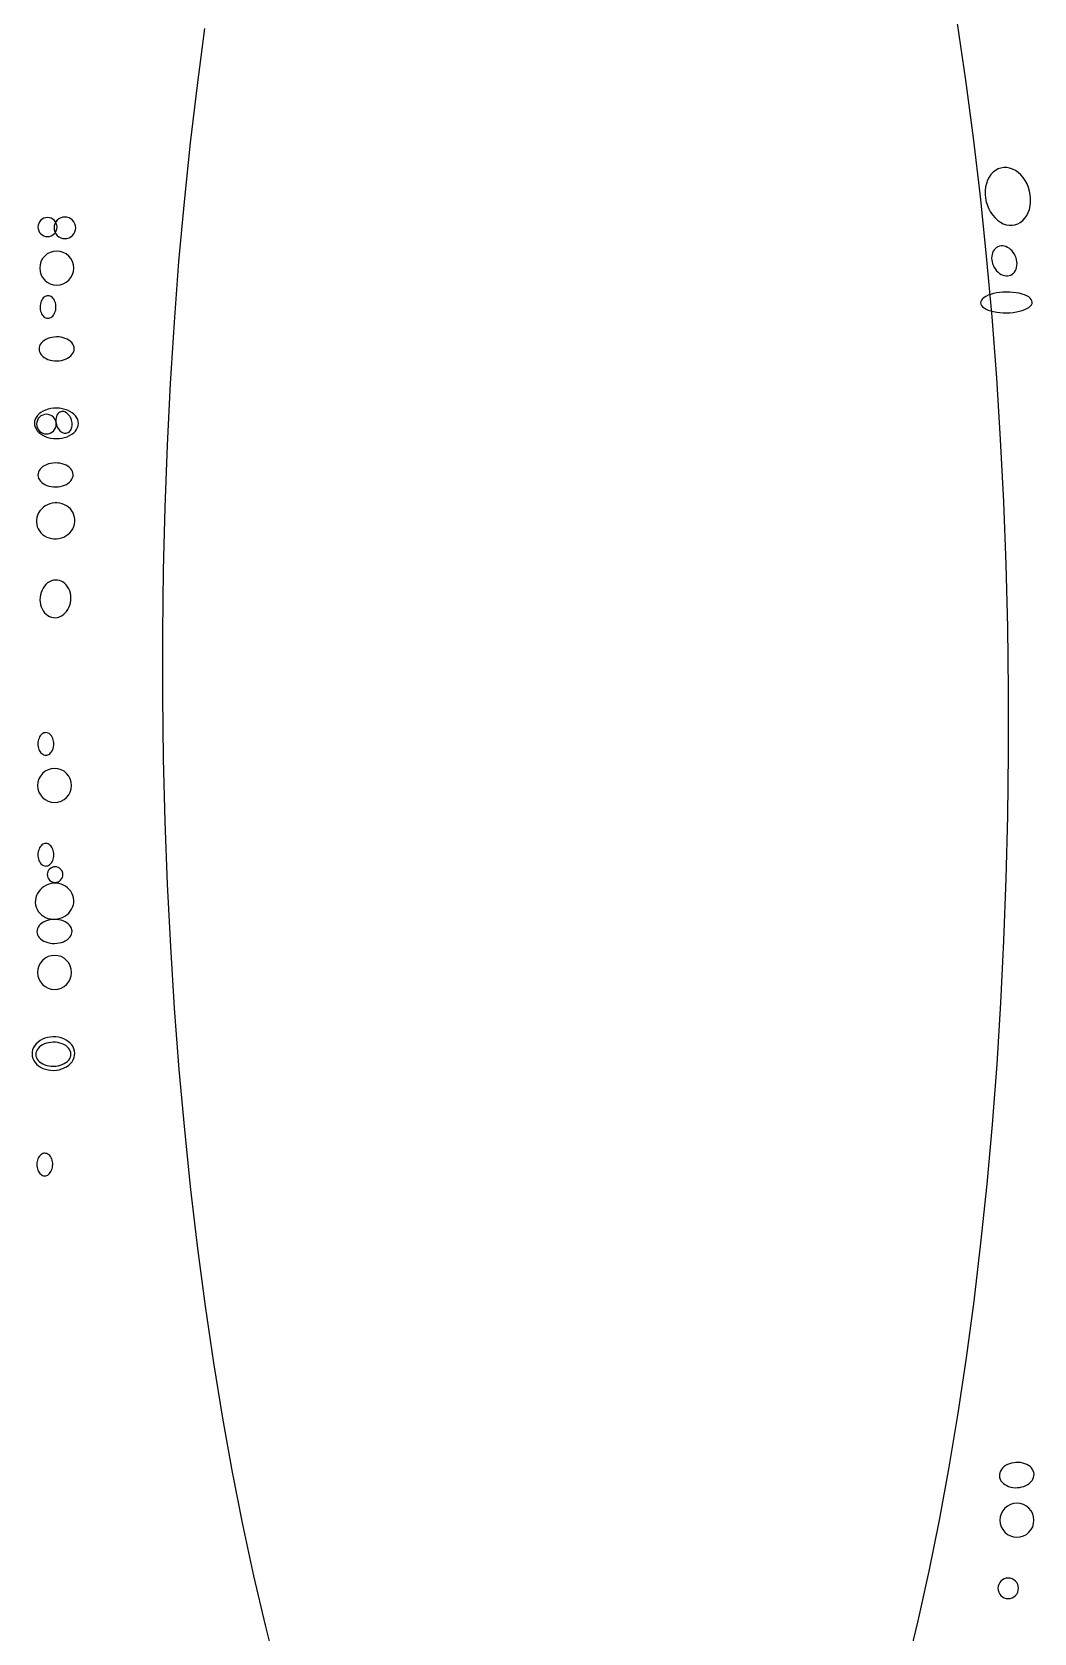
# Model space of a CAD drawing. Extents: x -1 to 217, y -22 to 302.
# Drawn here: x 57.7 to 96.8, y 176.8 to 239.2 of the extents above; entities that cross this region are included whole.
import ezdxf

# ---------------------------------------------------------------- set-up
doc = ezdxf.new("R2010")
doc.units = 0

msp = doc.modelspace()

# ---------------------------------------------------------------- linework, layer by layer
at = {"layer": 'CIRCLES'}
for p, q in [((58.931, 231.979), (58.852, 231.955)), ((59.013, 231.987), (58.931, 231.979)), ((59.095, 231.979), (59.013, 231.987)), ((59.174, 231.955), (59.095, 231.979)), ((57.971, 231.67), (57.964, 231.597)), ((57.964, 231.597), (57.971, 231.525)), ((57.992, 231.739), (57.971, 231.67)), ((57.971, 231.525), (57.992, 231.455)), ((58.027, 231.803), (57.992, 231.739)), ((57.992, 231.455), (58.027, 231.391)), ((58.073, 231.86), (58.027, 231.803)), ((58.027, 231.391), (58.073, 231.335)), ((58.129, 231.906), (58.073, 231.86)), ((58.193, 231.94), (58.129, 231.906)), ((58.263, 231.961), (58.193, 231.94)), ((58.335, 231.968), (58.263, 231.961)), ((58.408, 231.961), (58.335, 231.968)), ((58.477, 231.94), (58.408, 231.961)), ((58.542, 231.906), (58.477, 231.94)), ((58.598, 231.86), (58.542, 231.906)), ((58.6, 231.649), (58.592, 231.567)), ((58.592, 231.567), (58.6, 231.485)), ((58.644, 231.803), (58.598, 231.86)), ((58.598, 231.335), (58.644, 231.391)), ((58.624, 231.728), (58.6, 231.649)), ((58.6, 231.485), (58.624, 231.406)), ((58.663, 231.801), (58.624, 231.728)), ((58.624, 231.406), (58.663, 231.334)), ((58.678, 231.739), (58.644, 231.803)), ((58.644, 231.391), (58.678, 231.455)), ((58.715, 231.864), (58.663, 231.801)), ((58.699, 231.67), (58.678, 231.739)), ((58.678, 231.455), (58.699, 231.525)), ((58.706, 231.597), (58.699, 231.67)), ((58.699, 231.525), (58.706, 231.597)), ((58.779, 231.917), (58.715, 231.864)), ((58.852, 231.955), (58.779, 231.917)), ((59.246, 231.917), (59.174, 231.955)), ((59.31, 231.864), (59.246, 231.917)), ((59.362, 231.801), (59.31, 231.864)), ((59.401, 231.728), (59.362, 231.801)), ((59.362, 231.334), (59.401, 231.406)), ((59.425, 231.649), (59.401, 231.728)), ((59.401, 231.406), (59.425, 231.485)), ((59.433, 231.567), (59.425, 231.649)), ((59.425, 231.485), (59.433, 231.567)), ((58.073, 231.335), (58.129, 231.289)), ((58.129, 231.289), (58.193, 231.254)), ((58.193, 231.254), (58.263, 231.233)), ((58.263, 231.233), (58.335, 231.226)), ((58.335, 231.226), (58.408, 231.233)), ((58.408, 231.233), (58.477, 231.254)), ((58.477, 231.254), (58.542, 231.289)), ((58.542, 231.289), (58.598, 231.335)), ((58.663, 231.334), (58.715, 231.27)), ((58.715, 231.27), (58.779, 231.218)), ((58.779, 231.218), (58.852, 231.179)), ((58.852, 231.179), (58.931, 231.155)), ((58.931, 231.155), (59.013, 231.147)), ((59.013, 231.147), (59.095, 231.155)), ((59.095, 231.155), (59.174, 231.179)), ((59.174, 231.179), (59.246, 231.218)), ((59.246, 231.218), (59.31, 231.27)), ((59.31, 231.27), (59.362, 231.334)), ((58.044, 230.127), (58.031, 229.997)), ((58.081, 230.251), (58.044, 230.127)), ((58.143, 230.366), (58.081, 230.251)), ((58.225, 230.467), (58.143, 230.366)), ((58.326, 230.549), (58.225, 230.467)), ((58.441, 230.611), (58.326, 230.549)), ((58.566, 230.649), (58.441, 230.611)), ((58.695, 230.661), (58.566, 230.649)), ((58.825, 230.649), (58.695, 230.661)), ((58.949, 230.611), (58.825, 230.649)), ((59.064, 230.549), (58.949, 230.611)), ((59.165, 230.467), (59.064, 230.549)), ((59.248, 230.366), (59.165, 230.467)), ((59.309, 230.251), (59.248, 230.366)), ((59.347, 230.127), (59.309, 230.251)), ((59.359, 229.997), (59.347, 230.127)), ((58.031, 229.997), (58.044, 229.867)), ((58.044, 229.867), (58.081, 229.743)), ((58.081, 229.743), (58.143, 229.628)), ((58.143, 229.628), (58.225, 229.527)), ((58.225, 229.527), (58.326, 229.445)), ((59.064, 229.445), (59.165, 229.527)), ((59.165, 229.527), (59.248, 229.628)), ((59.248, 229.628), (59.309, 229.743)), ((59.309, 229.743), (59.347, 229.867)), ((59.347, 229.867), (59.359, 229.997)), ((58.326, 229.445), (58.441, 229.383)), ((58.441, 229.383), (58.566, 229.345)), ((58.566, 229.345), (58.695, 229.333)), ((58.695, 229.333), (58.825, 229.345)), ((58.825, 229.345), (58.949, 229.383)), ((58.949, 229.383), (59.064, 229.445)), ((57.919, 223.997), (57.911, 223.922)), ((57.911, 223.922), (57.919, 223.848)), ((57.94, 224.068), (57.919, 223.997)), ((57.976, 224.134), (57.94, 224.068)), ((58.023, 224.192), (57.976, 224.134)), ((58.081, 224.239), (58.023, 224.192)), ((58.147, 224.275), (58.081, 224.239)), ((58.219, 224.296), (58.147, 224.275)), ((58.293, 224.304), (58.219, 224.296)), ((58.367, 224.296), (58.293, 224.304)), ((58.439, 224.275), (58.367, 224.296)), ((58.505, 224.239), (58.439, 224.275)), ((58.563, 224.192), (58.505, 224.239)), ((58.61, 224.134), (58.563, 224.192)), ((58.646, 224.068), (58.61, 224.134)), ((58.667, 223.997), (58.646, 224.068)), ((58.675, 223.922), (58.667, 223.997)), ((58.667, 223.848), (58.675, 223.922)), ((57.919, 223.848), (57.94, 223.776)), ((57.94, 223.776), (57.976, 223.71)), ((57.976, 223.71), (58.023, 223.652)), ((58.023, 223.652), (58.081, 223.605)), ((58.081, 223.605), (58.147, 223.57)), ((58.147, 223.57), (58.219, 223.548)), ((58.219, 223.548), (58.293, 223.541)), ((58.293, 223.541), (58.367, 223.548)), ((58.367, 223.548), (58.439, 223.57)), ((58.439, 223.57), (58.505, 223.605)), ((58.505, 223.605), (58.563, 223.652)), ((58.563, 223.652), (58.61, 223.71)), ((58.61, 223.71), (58.646, 223.776)), ((58.646, 223.776), (58.667, 223.848)), ((58.058, 210.215), (57.997, 210.101)), ((58.141, 210.316), (58.058, 210.215)), ((58.241, 210.399), (58.141, 210.316)), ((58.356, 210.46), (58.241, 210.399)), ((58.481, 210.498), (58.356, 210.46)), ((58.611, 210.511), (58.481, 210.498)), ((58.74, 210.498), (58.611, 210.511)), ((58.865, 210.46), (58.74, 210.498)), ((58.98, 210.399), (58.865, 210.46)), ((59.08, 210.316), (58.98, 210.399)), ((59.163, 210.215), (59.08, 210.316)), ((59.224, 210.101), (59.163, 210.215)), ((57.959, 209.976), (57.946, 209.846)), ((57.946, 209.846), (57.959, 209.717)), ((57.997, 210.101), (57.959, 209.976)), ((57.959, 209.717), (57.997, 209.592)), ((57.997, 209.592), (58.058, 209.477)), ((59.163, 209.477), (59.224, 209.592)), ((59.262, 209.976), (59.224, 210.101)), ((59.224, 209.592), (59.262, 209.717)), ((59.275, 209.846), (59.262, 209.976)), ((59.262, 209.717), (59.275, 209.846)), ((58.058, 209.477), (58.141, 209.377)), ((58.141, 209.377), (58.241, 209.294)), ((58.241, 209.294), (58.356, 209.233)), ((58.356, 209.233), (58.481, 209.195)), ((58.481, 209.195), (58.611, 209.182)), ((58.611, 209.182), (58.74, 209.195)), ((58.74, 209.195), (58.865, 209.233)), ((58.865, 209.233), (58.98, 209.294)), ((58.98, 209.294), (59.08, 209.377)), ((59.08, 209.377), (59.163, 209.477)), ((58.332, 206.435), (58.326, 206.375)), ((58.35, 206.492), (58.332, 206.435)), ((58.378, 206.545), (58.35, 206.492)), ((58.416, 206.591), (58.378, 206.545)), ((58.462, 206.629), (58.416, 206.591)), ((58.515, 206.657), (58.462, 206.629)), ((58.572, 206.674), (58.515, 206.657)), ((58.632, 206.68), (58.572, 206.674)), ((58.691, 206.674), (58.632, 206.68)), ((58.748, 206.657), (58.691, 206.674)), ((58.801, 206.629), (58.748, 206.657)), ((58.848, 206.591), (58.801, 206.629)), ((58.885, 206.545), (58.848, 206.591)), ((58.914, 206.492), (58.885, 206.545)), ((58.931, 206.435), (58.914, 206.492)), ((58.937, 206.375), (58.931, 206.435)), ((58.326, 206.375), (58.332, 206.315)), ((58.332, 206.315), (58.35, 206.258)), ((58.35, 206.258), (58.378, 206.205)), ((58.378, 206.205), (58.416, 206.159)), ((58.416, 206.159), (58.462, 206.121)), ((58.462, 206.121), (58.515, 206.093)), ((58.515, 206.093), (58.572, 206.076)), ((58.572, 206.076), (58.632, 206.07)), ((58.632, 206.07), (58.691, 206.076)), ((58.691, 206.076), (58.748, 206.093)), ((58.748, 206.093), (58.801, 206.121)), ((58.801, 206.121), (58.848, 206.159)), ((58.848, 206.159), (58.885, 206.205)), ((58.885, 206.205), (58.914, 206.258)), ((58.914, 206.258), (58.931, 206.315)), ((58.931, 206.315), (58.937, 206.375)), ((57.959, 202.695), (57.946, 202.565)), ((57.997, 202.819), (57.959, 202.695)), ((58.058, 202.934), (57.997, 202.819)), ((58.141, 203.035), (58.058, 202.934)), ((58.241, 203.117), (58.141, 203.035)), ((58.356, 203.179), (58.241, 203.117)), ((58.481, 203.217), (58.356, 203.179)), ((58.611, 203.229), (58.481, 203.217)), ((58.74, 203.217), (58.611, 203.229)), ((58.865, 203.179), (58.74, 203.217)), ((58.98, 203.117), (58.865, 203.179)), ((59.08, 203.035), (58.98, 203.117)), ((59.163, 202.934), (59.08, 203.035)), ((59.224, 202.819), (59.163, 202.934)), ((59.262, 202.695), (59.224, 202.819)), ((59.275, 202.565), (59.262, 202.695)), ((57.946, 202.565), (57.959, 202.435)), ((57.959, 202.435), (57.997, 202.311)), ((57.997, 202.311), (58.058, 202.196)), ((58.058, 202.196), (58.141, 202.095)), ((58.141, 202.095), (58.241, 202.013)), ((58.98, 202.013), (59.08, 202.095)), ((59.08, 202.095), (59.163, 202.196)), ((59.163, 202.196), (59.224, 202.311)), ((59.224, 202.311), (59.262, 202.435)), ((59.262, 202.435), (59.275, 202.565)), ((58.241, 202.013), (58.356, 201.951)), ((58.356, 201.951), (58.481, 201.913)), ((58.481, 201.913), (58.611, 201.901)), ((58.611, 201.901), (58.74, 201.913)), ((58.74, 201.913), (58.865, 201.951)), ((58.865, 201.951), (58.98, 202.013)), ((95.504, 181.483), (95.466, 181.359)), ((95.565, 181.598), (95.504, 181.483)), ((95.648, 181.699), (95.565, 181.598)), ((95.749, 181.781), (95.648, 181.699)), ((95.864, 181.843), (95.749, 181.781)), ((95.988, 181.881), (95.864, 181.843)), ((96.118, 181.893), (95.988, 181.881)), ((96.247, 181.881), (96.118, 181.893)), ((96.372, 181.843), (96.247, 181.881)), ((96.487, 181.781), (96.372, 181.843)), ((96.588, 181.699), (96.487, 181.781)), ((96.67, 181.598), (96.588, 181.699)), ((96.732, 181.483), (96.67, 181.598)), ((96.769, 181.359), (96.732, 181.483)), ((95.466, 181.359), (95.454, 181.229)), ((95.454, 181.229), (95.466, 181.099)), ((95.466, 181.099), (95.504, 180.975)), ((95.504, 180.975), (95.565, 180.86)), ((95.565, 180.86), (95.648, 180.759)), ((96.588, 180.759), (96.67, 180.86)), ((96.67, 180.86), (96.732, 180.975)), ((96.732, 180.975), (96.769, 181.099)), ((96.782, 181.229), (96.769, 181.359)), ((96.769, 181.099), (96.782, 181.229)), ((95.648, 180.759), (95.749, 180.677)), ((95.749, 180.677), (95.864, 180.615)), ((95.864, 180.615), (95.988, 180.577)), ((95.988, 180.577), (96.118, 180.565)), ((96.118, 180.565), (96.247, 180.577)), ((96.247, 180.577), (96.372, 180.615)), ((96.372, 180.615), (96.487, 180.677)), ((96.487, 180.677), (96.588, 180.759)), ((95.701, 178.968), (95.626, 178.945)), ((95.779, 178.975), (95.701, 178.968)), ((95.857, 178.968), (95.779, 178.975)), ((95.932, 178.945), (95.857, 178.968)), ((95.387, 178.653), (95.379, 178.575)), ((95.379, 178.575), (95.387, 178.497)), ((95.409, 178.728), (95.387, 178.653)), ((95.387, 178.497), (95.409, 178.422)), ((95.446, 178.798), (95.409, 178.728)), ((95.409, 178.422), (95.446, 178.353)), ((95.496, 178.858), (95.446, 178.798)), ((95.446, 178.353), (95.496, 178.292)), ((95.557, 178.908), (95.496, 178.858)), ((95.626, 178.945), (95.557, 178.908)), ((96.001, 178.908), (95.932, 178.945)), ((96.062, 178.858), (96.001, 178.908)), ((96.112, 178.798), (96.062, 178.858)), ((96.062, 178.292), (96.112, 178.353)), ((96.149, 178.728), (96.112, 178.798)), ((96.112, 178.353), (96.149, 178.422)), ((96.172, 178.653), (96.149, 178.728)), ((96.149, 178.422), (96.172, 178.497)), ((96.179, 178.575), (96.172, 178.653)), ((96.172, 178.497), (96.179, 178.575)), ((95.496, 178.292), (95.557, 178.243)), ((95.557, 178.243), (95.626, 178.206)), ((95.626, 178.206), (95.701, 178.183)), ((95.701, 178.183), (95.779, 178.175)), ((95.779, 178.175), (95.857, 178.183)), ((95.857, 178.183), (95.932, 178.206)), ((95.932, 178.206), (96.001, 178.243)), ((96.001, 178.243), (96.062, 178.292))]:
    msp.add_line(p, q, dxfattribs=at)
at = {"layer": 'ELLIPSES'}
for p, q in [((94.131, 237.324), (93.806, 239.528)), ((64.458, 239.334), (64.162, 237.125)), ((64.162, 237.125), (63.895, 234.873)), ((94.428, 235.075), (94.131, 237.324)), ((63.895, 234.873), (63.657, 232.581)), ((94.697, 232.787), (94.428, 235.075)), ((95.384, 233.859), (95.282, 233.804)), ((95.491, 233.896), (95.384, 233.859)), ((95.604, 233.914), (95.491, 233.896)), ((95.719, 233.913), (95.604, 233.914)), ((95.835, 233.893), (95.719, 233.913)), ((95.95, 233.853), (95.835, 233.893)), ((96.062, 233.796), (95.95, 233.853)), ((94.93, 233.297), (94.898, 233.162)), ((94.975, 233.424), (94.93, 233.297)), ((95.035, 233.54), (94.975, 233.424)), ((95.106, 233.643), (95.035, 233.54)), ((95.189, 233.732), (95.106, 233.643)), ((95.282, 233.804), (95.189, 233.732)), ((96.169, 233.721), (96.062, 233.796)), ((96.269, 233.631), (96.169, 233.721)), ((96.36, 233.526), (96.269, 233.631)), ((96.441, 233.408), (96.36, 233.526)), ((96.511, 233.28), (96.441, 233.408)), ((96.568, 233.144), (96.511, 233.28)), ((94.937, 230.462), (94.697, 232.787)), ((94.882, 233.02), (94.88, 232.874)), ((94.88, 232.874), (94.894, 232.727)), ((94.898, 233.162), (94.882, 233.02)), ((94.894, 232.727), (94.923, 232.581)), ((96.611, 233.001), (96.568, 233.144)), ((96.64, 232.855), (96.611, 233.001)), ((96.653, 232.708), (96.64, 232.855)), ((96.652, 232.562), (96.653, 232.708)), ((63.657, 232.581), (63.447, 230.253)), ((94.923, 232.581), (94.966, 232.438)), ((94.966, 232.438), (95.023, 232.302)), ((95.023, 232.302), (95.093, 232.174)), ((95.093, 232.174), (95.174, 232.056)), ((95.174, 232.056), (95.265, 231.952)), ((96.427, 231.939), (96.499, 232.042)), ((96.499, 232.042), (96.558, 232.158)), ((96.558, 232.158), (96.604, 232.285)), ((96.604, 232.285), (96.635, 232.421)), ((96.635, 232.421), (96.652, 232.562)), ((95.265, 231.952), (95.365, 231.861)), ((95.365, 231.861), (95.472, 231.786)), ((95.472, 231.786), (95.583, 231.729)), ((95.583, 231.729), (95.698, 231.69)), ((95.698, 231.69), (95.814, 231.669)), ((95.814, 231.669), (95.93, 231.668)), ((95.93, 231.668), (96.042, 231.686)), ((96.042, 231.686), (96.15, 231.723)), ((96.15, 231.723), (96.251, 231.778)), ((96.251, 231.778), (96.344, 231.851)), ((96.344, 231.851), (96.427, 231.939)), ((95.277, 230.762), (95.234, 230.715)), ((95.325, 230.801), (95.277, 230.762)), ((95.379, 230.831), (95.325, 230.801)), ((95.437, 230.851), (95.379, 230.831)), ((95.498, 230.862), (95.437, 230.851)), ((95.562, 230.863), (95.498, 230.862)), ((95.627, 230.854), (95.562, 230.863)), ((95.691, 230.835), (95.627, 230.854)), ((95.755, 230.806), (95.691, 230.835)), ((95.816, 230.769), (95.755, 230.806)), ((95.874, 230.723), (95.816, 230.769)), ((63.447, 230.253), (63.267, 227.895)), ((95.149, 228.106), (94.937, 230.462)), ((95.137, 230.462), (95.133, 230.388)), ((95.133, 230.388), (95.137, 230.312)), ((95.149, 230.533), (95.137, 230.462)), ((95.137, 230.312), (95.15, 230.236)), ((95.17, 230.599), (95.149, 230.533)), ((95.15, 230.236), (95.171, 230.16)), ((95.198, 230.66), (95.17, 230.599)), ((95.171, 230.16), (95.2, 230.087)), ((95.234, 230.715), (95.198, 230.66)), ((95.928, 230.669), (95.874, 230.723)), ((95.977, 230.609), (95.928, 230.669)), ((96.02, 230.544), (95.977, 230.609)), ((96.056, 230.473), (96.02, 230.544)), ((96.085, 230.4), (96.056, 230.473)), ((96.106, 230.324), (96.085, 230.4)), ((96.119, 230.248), (96.106, 230.324)), ((96.123, 230.172), (96.119, 230.248)), ((96.119, 230.098), (96.123, 230.172)), ((95.2, 230.087), (95.236, 230.016)), ((95.236, 230.016), (95.278, 229.951)), ((95.278, 229.951), (95.327, 229.891)), ((95.327, 229.891), (95.381, 229.837)), ((95.381, 229.837), (95.439, 229.791)), ((95.439, 229.791), (95.501, 229.754)), ((95.501, 229.754), (95.564, 229.725)), ((95.564, 229.725), (95.629, 229.706)), ((95.629, 229.706), (95.694, 229.697)), ((95.694, 229.697), (95.757, 229.698)), ((95.757, 229.698), (95.818, 229.709)), ((95.818, 229.709), (95.876, 229.729)), ((95.876, 229.729), (95.93, 229.759)), ((95.93, 229.759), (95.979, 229.798)), ((95.979, 229.798), (96.021, 229.845)), ((96.021, 229.845), (96.057, 229.9)), ((96.057, 229.9), (96.086, 229.961)), ((96.086, 229.961), (96.106, 230.027)), ((96.106, 230.027), (96.119, 230.098)), ((58.205, 228.866), (58.171, 228.834)), ((58.242, 228.891), (58.205, 228.866)), ((58.28, 228.909), (58.242, 228.891)), ((58.32, 228.92), (58.28, 228.909)), ((58.361, 228.923), (58.32, 228.92)), ((58.401, 228.919), (58.361, 228.923)), ((58.441, 228.907), (58.401, 228.919)), ((58.479, 228.888), (58.441, 228.907)), ((58.515, 228.862), (58.479, 228.888)), ((58.548, 228.83), (58.515, 228.862)), ((94.91, 228.898), (94.837, 228.853)), ((94.996, 228.938), (94.91, 228.898)), ((95.094, 228.975), (94.996, 228.938)), ((95.203, 229.005), (95.094, 228.975)), ((95.321, 229.03), (95.203, 229.005)), ((95.445, 229.048), (95.321, 229.03)), ((95.574, 229.06), (95.445, 229.048)), ((95.705, 229.065), (95.574, 229.06)), ((95.836, 229.063), (95.705, 229.065)), ((95.965, 229.054), (95.836, 229.063)), ((96.089, 229.039), (95.965, 229.054)), ((96.208, 229.017), (96.089, 229.039)), ((96.317, 228.988), (96.208, 229.017)), ((96.416, 228.955), (96.317, 228.988)), ((96.503, 228.916), (96.416, 228.955)), ((96.577, 228.873), (96.503, 228.916)), ((96.636, 228.826), (96.577, 228.873)), ((58.049, 228.544), (58.045, 228.487)), ((58.045, 228.487), (58.047, 228.429)), ((58.047, 228.429), (58.054, 228.373)), ((58.057, 228.6), (58.049, 228.544)), ((58.054, 228.373), (58.067, 228.318)), ((58.071, 228.655), (58.057, 228.6)), ((58.067, 228.318), (58.084, 228.266)), ((58.089, 228.706), (58.071, 228.655)), ((58.084, 228.266), (58.106, 228.218)), ((58.112, 228.754), (58.089, 228.706)), ((58.14, 228.797), (58.112, 228.754)), ((58.171, 228.834), (58.14, 228.797)), ((58.578, 228.792), (58.548, 228.83)), ((58.605, 228.748), (58.578, 228.792)), ((58.598, 228.212), (58.621, 228.26)), ((58.627, 228.7), (58.605, 228.748)), ((58.621, 228.26), (58.64, 228.311)), ((58.644, 228.648), (58.627, 228.7)), ((58.64, 228.311), (58.654, 228.365)), ((58.656, 228.593), (58.644, 228.648)), ((58.654, 228.365), (58.662, 228.422)), ((58.664, 228.537), (58.656, 228.593)), ((58.662, 228.422), (58.666, 228.479)), ((58.666, 228.479), (58.664, 228.537)), ((94.713, 228.702), (94.705, 228.649)), ((94.705, 228.649), (94.714, 228.596)), ((94.738, 228.754), (94.713, 228.702)), ((94.714, 228.596), (94.74, 228.544)), ((94.78, 228.805), (94.738, 228.754)), ((94.74, 228.544), (94.783, 228.495)), ((94.837, 228.853), (94.78, 228.805)), ((94.783, 228.495), (94.842, 228.448)), ((94.842, 228.448), (94.915, 228.405)), ((94.915, 228.405), (95.002, 228.366)), ((95.002, 228.366), (95.102, 228.332)), ((95.102, 228.332), (95.211, 228.304)), ((95.211, 228.304), (95.329, 228.282)), ((95.329, 228.282), (95.454, 228.266)), ((95.454, 228.266), (95.583, 228.257)), ((95.583, 228.257), (95.714, 228.255)), ((95.714, 228.255), (95.845, 228.26)), ((95.845, 228.26), (95.974, 228.272)), ((95.974, 228.272), (96.098, 228.29)), ((96.098, 228.29), (96.216, 228.315)), ((96.216, 228.315), (96.324, 228.346)), ((96.324, 228.346), (96.423, 228.382)), ((96.423, 228.382), (96.509, 228.423)), ((96.509, 228.423), (96.582, 228.468)), ((96.582, 228.468), (96.639, 228.516)), ((96.678, 228.776), (96.636, 228.826)), ((96.639, 228.516), (96.681, 228.566)), ((96.705, 228.724), (96.678, 228.776)), ((96.681, 228.566), (96.706, 228.619)), ((96.714, 228.672), (96.705, 228.724)), ((96.706, 228.619), (96.714, 228.672)), ((58.106, 228.218), (58.132, 228.174)), ((58.132, 228.174), (58.162, 228.136)), ((58.162, 228.136), (58.196, 228.104)), ((58.196, 228.104), (58.232, 228.078)), ((58.232, 228.078), (58.27, 228.059)), ((58.27, 228.059), (58.31, 228.047)), ((58.31, 228.047), (58.35, 228.043)), ((58.35, 228.043), (58.391, 228.046)), ((58.391, 228.046), (58.431, 228.057)), ((58.431, 228.057), (58.469, 228.075)), ((58.469, 228.075), (58.506, 228.1)), ((58.506, 228.1), (58.54, 228.132)), ((58.54, 228.132), (58.571, 228.169)), ((58.571, 228.169), (58.598, 228.212)), ((63.267, 227.895), (63.116, 225.509)), ((95.331, 225.723), (95.149, 228.106)), ((58.055, 227.022), (58.027, 226.964)), ((58.094, 227.077), (58.055, 227.022)), ((58.143, 227.129), (58.094, 227.077)), ((58.202, 227.176), (58.143, 227.129)), ((58.268, 227.217), (58.202, 227.176)), ((58.343, 227.252), (58.268, 227.217)), ((58.423, 227.28), (58.343, 227.252)), ((58.507, 227.301), (58.423, 227.28)), ((58.595, 227.314), (58.507, 227.301)), ((58.685, 227.319), (58.595, 227.314)), ((58.774, 227.316), (58.685, 227.319)), ((58.862, 227.306), (58.774, 227.316)), ((58.947, 227.287), (58.862, 227.306)), ((59.028, 227.261), (58.947, 227.287)), ((59.103, 227.229), (59.028, 227.261)), ((59.171, 227.189), (59.103, 227.229)), ((59.231, 227.144), (59.171, 227.189)), ((59.282, 227.094), (59.231, 227.144)), ((59.322, 227.04), (59.282, 227.094)), ((59.352, 226.982), (59.322, 227.04)), ((58.01, 226.904), (58.005, 226.842)), ((58.005, 226.842), (58.012, 226.782)), ((58.027, 226.964), (58.01, 226.904)), ((58.012, 226.782), (58.03, 226.722)), ((58.03, 226.722), (58.06, 226.664)), ((58.06, 226.664), (58.1, 226.61)), ((58.1, 226.61), (58.151, 226.56)), ((58.151, 226.56), (58.211, 226.515)), ((58.211, 226.515), (58.279, 226.476)), ((58.279, 226.476), (58.354, 226.443)), ((58.354, 226.443), (58.435, 226.417)), ((58.435, 226.417), (58.52, 226.398)), ((58.52, 226.398), (58.608, 226.388)), ((58.608, 226.388), (58.698, 226.385)), ((58.698, 226.385), (58.787, 226.39)), ((58.787, 226.39), (58.875, 226.403)), ((58.875, 226.403), (58.96, 226.424)), ((58.96, 226.424), (59.04, 226.452)), ((59.04, 226.452), (59.114, 226.487)), ((59.114, 226.487), (59.181, 226.528)), ((59.181, 226.528), (59.239, 226.575)), ((59.239, 226.575), (59.288, 226.627)), ((59.288, 226.627), (59.327, 226.682)), ((59.327, 226.682), (59.355, 226.74)), ((59.37, 226.922), (59.352, 226.982)), ((59.355, 226.74), (59.372, 226.801)), ((59.377, 226.862), (59.37, 226.922)), ((59.372, 226.801), (59.377, 226.862)), ((63.116, 225.509), (62.996, 223.101)), ((95.483, 223.317), (95.331, 225.723)), ((58.36, 224.501), (58.26, 224.468)), ((58.467, 224.525), (58.36, 224.501)), ((58.577, 224.539), (58.467, 224.525)), ((58.689, 224.543), (58.577, 224.539)), ((58.8, 224.537), (58.689, 224.543)), ((58.91, 224.52), (58.8, 224.537)), ((59.016, 224.494), (58.91, 224.52)), ((59.116, 224.459), (59.016, 224.494)), ((57.834, 224.036), (57.826, 223.959)), ((57.826, 223.959), (57.833, 223.882)), ((57.833, 223.882), (57.854, 223.805)), ((57.857, 224.112), (57.834, 224.036)), ((57.894, 224.185), (57.857, 224.112)), ((57.944, 224.254), (57.894, 224.185)), ((58.007, 224.318), (57.944, 224.254)), ((58.081, 224.376), (58.007, 224.318)), ((58.166, 224.426), (58.081, 224.376)), ((58.26, 224.468), (58.166, 224.426)), ((58.66, 224.119), (58.658, 224.065)), ((58.658, 224.065), (58.661, 224.01)), ((58.667, 224.17), (58.66, 224.119)), ((58.661, 224.01), (58.67, 223.954)), ((58.68, 224.219), (58.667, 224.17)), ((58.67, 223.954), (58.684, 223.899)), ((58.698, 224.264), (58.68, 224.219)), ((58.684, 223.899), (58.703, 223.846)), ((58.72, 224.304), (58.698, 224.264)), ((58.747, 224.338), (58.72, 224.304)), ((58.778, 224.367), (58.747, 224.338)), ((58.813, 224.389), (58.778, 224.367)), ((58.85, 224.404), (58.813, 224.389)), ((58.89, 224.413), (58.85, 224.404)), ((58.931, 224.414), (58.89, 224.413)), ((58.972, 224.407), (58.931, 224.414)), ((59.014, 224.394), (58.972, 224.407)), ((59.055, 224.374), (59.014, 224.394)), ((59.095, 224.347), (59.055, 224.374)), ((59.133, 224.314), (59.095, 224.347)), ((59.208, 224.415), (59.116, 224.459)), ((59.168, 224.276), (59.133, 224.314)), ((59.2, 224.232), (59.168, 224.276)), ((59.229, 224.185), (59.2, 224.232)), ((59.292, 224.363), (59.208, 224.415)), ((59.252, 224.134), (59.229, 224.185)), ((59.272, 224.08), (59.252, 224.134)), ((59.286, 224.026), (59.272, 224.08)), ((59.295, 223.97), (59.286, 224.026)), ((59.365, 224.304), (59.292, 224.363)), ((59.298, 223.915), (59.295, 223.97)), ((59.296, 223.861), (59.298, 223.915)), ((59.427, 224.239), (59.365, 224.304)), ((59.476, 224.168), (59.427, 224.239)), ((59.511, 224.095), (59.476, 224.168)), ((59.532, 224.018), (59.511, 224.095)), ((59.53, 223.864), (59.538, 223.941)), ((59.538, 223.941), (59.532, 224.018)), ((57.854, 223.805), (57.889, 223.732)), ((57.889, 223.732), (57.938, 223.662)), ((57.938, 223.662), (57.999, 223.596)), ((57.999, 223.596), (58.072, 223.537)), ((58.072, 223.537), (58.156, 223.485)), ((58.156, 223.485), (58.249, 223.441)), ((58.249, 223.441), (58.349, 223.406)), ((58.349, 223.406), (58.454, 223.38)), ((58.454, 223.38), (58.564, 223.364)), ((58.564, 223.364), (58.676, 223.357)), ((58.676, 223.357), (58.788, 223.361)), ((58.703, 223.846), (58.727, 223.795)), ((58.727, 223.795), (58.755, 223.748)), ((58.755, 223.748), (58.787, 223.704)), ((58.787, 223.704), (58.822, 223.666)), ((58.788, 223.361), (58.898, 223.375)), ((58.822, 223.666), (58.86, 223.633)), ((58.86, 223.633), (58.9, 223.606)), ((58.898, 223.375), (59.004, 223.399)), ((58.9, 223.606), (58.941, 223.586)), ((58.941, 223.586), (58.983, 223.572)), ((58.983, 223.572), (59.025, 223.566)), ((59.004, 223.399), (59.105, 223.432)), ((59.025, 223.566), (59.066, 223.567)), ((59.066, 223.567), (59.105, 223.576)), ((59.105, 223.576), (59.143, 223.591)), ((59.105, 223.432), (59.198, 223.474)), ((59.143, 223.591), (59.177, 223.613)), ((59.177, 223.613), (59.208, 223.642)), ((59.198, 223.474), (59.283, 223.524)), ((59.208, 223.642), (59.235, 223.676)), ((59.235, 223.676), (59.258, 223.716)), ((59.258, 223.716), (59.276, 223.761)), ((59.276, 223.761), (59.289, 223.809)), ((59.283, 223.524), (59.358, 223.582)), ((59.289, 223.809), (59.296, 223.861)), ((59.358, 223.582), (59.42, 223.646)), ((59.42, 223.646), (59.471, 223.715)), ((59.471, 223.715), (59.508, 223.788)), ((59.508, 223.788), (59.53, 223.864)), ((95.606, 220.893), (95.483, 223.317)), ((62.996, 223.101), (62.905, 220.676)), ((57.985, 222.053), (57.968, 221.993)), ((58.013, 222.111), (57.985, 222.053)), ((58.052, 222.167), (58.013, 222.111)), ((58.101, 222.218), (58.052, 222.167)), ((58.159, 222.265), (58.101, 222.218)), ((58.226, 222.306), (58.159, 222.265)), ((58.3, 222.341), (58.226, 222.306)), ((58.38, 222.369), (58.3, 222.341)), ((58.465, 222.39), (58.38, 222.369)), ((58.553, 222.403), (58.465, 222.39)), ((58.642, 222.409), (58.553, 222.403)), ((58.732, 222.406), (58.642, 222.409)), ((58.82, 222.395), (58.732, 222.406)), ((58.905, 222.377), (58.82, 222.395)), ((58.986, 222.351), (58.905, 222.377)), ((59.061, 222.318), (58.986, 222.351)), ((59.129, 222.278), (59.061, 222.318)), ((59.189, 222.233), (59.129, 222.278)), ((59.239, 222.183), (59.189, 222.233)), ((59.28, 222.129), (59.239, 222.183)), ((59.309, 222.072), (59.28, 222.129)), ((59.328, 222.012), (59.309, 222.072)), ((59.334, 221.951), (59.328, 222.012)), ((57.968, 221.993), (57.963, 221.932)), ((57.963, 221.932), (57.97, 221.871)), ((57.97, 221.871), (57.988, 221.811)), ((57.988, 221.811), (58.018, 221.754)), ((58.018, 221.754), (58.058, 221.699)), ((58.058, 221.699), (58.109, 221.649)), ((58.109, 221.649), (58.168, 221.604)), ((58.168, 221.604), (58.236, 221.565)), ((58.236, 221.565), (58.312, 221.532)), ((58.312, 221.532), (58.392, 221.506)), ((58.392, 221.506), (58.478, 221.488)), ((58.478, 221.488), (58.566, 221.477)), ((58.566, 221.477), (58.655, 221.474)), ((58.655, 221.474), (58.745, 221.479)), ((58.745, 221.479), (58.833, 221.493)), ((58.833, 221.493), (58.917, 221.513)), ((58.917, 221.513), (58.997, 221.542)), ((58.997, 221.542), (59.071, 221.576)), ((59.071, 221.576), (59.138, 221.618)), ((59.138, 221.618), (59.197, 221.665)), ((59.197, 221.665), (59.246, 221.716)), ((59.246, 221.716), (59.285, 221.771)), ((59.285, 221.771), (59.313, 221.83)), ((59.313, 221.83), (59.329, 221.89)), ((59.329, 221.89), (59.334, 221.951)), ((58.335, 220.78), (58.249, 220.734)), ((58.427, 220.815), (58.335, 220.78)), ((58.522, 220.84), (58.427, 220.815)), ((58.62, 220.852), (58.522, 220.84)), ((58.718, 220.852), (58.62, 220.852)), ((58.815, 220.841), (58.718, 220.852)), ((58.909, 220.817), (58.815, 220.841)), ((58.999, 220.782), (58.909, 220.817)), ((59.082, 220.737), (58.999, 220.782)), ((95.698, 218.455), (95.606, 220.893)), ((57.905, 220.195), (57.903, 220.103)), ((57.92, 220.286), (57.905, 220.195)), ((57.947, 220.375), (57.92, 220.286)), ((57.987, 220.46), (57.947, 220.375)), ((58.038, 220.54), (57.987, 220.46)), ((58.099, 220.613), (58.038, 220.54)), ((58.17, 220.678), (58.099, 220.613)), ((58.249, 220.734), (58.17, 220.678)), ((59.159, 220.681), (59.082, 220.737)), ((59.227, 220.617), (59.159, 220.681)), ((59.285, 220.544), (59.227, 220.617)), ((59.332, 220.465), (59.285, 220.544)), ((59.367, 220.38), (59.332, 220.465)), ((59.391, 220.291), (59.367, 220.38)), ((59.401, 220.2), (59.391, 220.291)), ((59.399, 220.109), (59.401, 220.2)), ((62.905, 220.676), (62.845, 218.237)), ((57.903, 220.103), (57.913, 220.012)), ((57.913, 220.012), (57.937, 219.924)), ((57.937, 219.924), (57.972, 219.839)), ((57.972, 219.839), (58.019, 219.76)), ((58.019, 219.76), (58.077, 219.687)), ((58.077, 219.687), (58.145, 219.623)), ((58.145, 219.623), (58.222, 219.567)), ((58.222, 219.567), (58.305, 219.521)), ((58.305, 219.521), (58.395, 219.487)), ((58.877, 219.488), (58.969, 219.524)), ((58.969, 219.524), (59.055, 219.57)), ((59.055, 219.57), (59.134, 219.626)), ((59.134, 219.626), (59.205, 219.691)), ((59.205, 219.691), (59.266, 219.764)), ((59.266, 219.764), (59.317, 219.844)), ((59.317, 219.844), (59.356, 219.929)), ((59.356, 219.929), (59.384, 220.018)), ((59.384, 220.018), (59.399, 220.109)), ((58.395, 219.487), (58.489, 219.463)), ((58.489, 219.463), (58.586, 219.452)), ((58.586, 219.452), (58.684, 219.452)), ((58.684, 219.452), (58.782, 219.464)), ((58.782, 219.464), (58.877, 219.488)), ((95.76, 216.007), (95.698, 218.455)), ((58.276, 217.677), (58.217, 217.611)), ((58.341, 217.734), (58.276, 217.677)), ((58.412, 217.78), (58.341, 217.734)), ((58.487, 217.815), (58.412, 217.78)), ((58.564, 217.838), (58.487, 217.815)), ((58.643, 217.848), (58.564, 217.838)), ((58.721, 217.846), (58.643, 217.848)), ((58.799, 217.832), (58.721, 217.846)), ((58.874, 217.805), (58.799, 217.832)), ((58.944, 217.766), (58.874, 217.805)), ((59.01, 217.717), (58.944, 217.766)), ((59.069, 217.657), (59.01, 217.717)), ((59.121, 217.587), (59.069, 217.657)), ((62.845, 218.237), (62.816, 215.789)), ((58.046, 217.179), (58.041, 217.083)), ((58.041, 217.083), (58.046, 216.988)), ((58.061, 217.274), (58.046, 217.179)), ((58.086, 217.366), (58.061, 217.274)), ((58.121, 217.454), (58.086, 217.366)), ((58.165, 217.536), (58.121, 217.454)), ((58.217, 217.611), (58.165, 217.536)), ((59.165, 217.51), (59.121, 217.587)), ((59.2, 217.426), (59.165, 217.51)), ((59.226, 217.336), (59.2, 217.426)), ((59.241, 217.243), (59.226, 217.336)), ((59.226, 216.957), (59.242, 217.052)), ((59.247, 217.148), (59.241, 217.243)), ((59.242, 217.052), (59.247, 217.148)), ((58.046, 216.988), (58.062, 216.894)), ((58.062, 216.894), (58.087, 216.805)), ((58.087, 216.805), (58.122, 216.721)), ((58.122, 216.721), (58.166, 216.644)), ((58.166, 216.644), (58.218, 216.574)), ((58.218, 216.574), (58.278, 216.514)), ((58.278, 216.514), (58.343, 216.464)), ((58.343, 216.464), (58.414, 216.426)), ((58.414, 216.426), (58.489, 216.399)), ((58.489, 216.399), (58.566, 216.384)), ((58.566, 216.384), (58.645, 216.382)), ((58.645, 216.382), (58.723, 216.393)), ((58.723, 216.393), (58.801, 216.416)), ((58.801, 216.416), (58.875, 216.451)), ((58.875, 216.451), (58.946, 216.497)), ((58.946, 216.497), (59.011, 216.554)), ((59.011, 216.554), (59.071, 216.62)), ((59.071, 216.62), (59.123, 216.695)), ((59.123, 216.695), (59.166, 216.777)), ((59.166, 216.777), (59.201, 216.865)), ((59.201, 216.865), (59.226, 216.957)), ((62.816, 215.789), (62.817, 213.337)), ((95.792, 213.555), (95.76, 216.007)), ((62.817, 213.337), (62.848, 210.885)), ((95.793, 211.103), (95.792, 213.555)), ((57.964, 211.526), (57.96, 211.469)), ((57.96, 211.469), (57.962, 211.411)), ((57.962, 211.411), (57.97, 211.355)), ((57.972, 211.582), (57.964, 211.526)), ((57.986, 211.637), (57.972, 211.582)), ((58.005, 211.688), (57.986, 211.637)), ((58.028, 211.736), (58.005, 211.688)), ((58.055, 211.779), (58.028, 211.736)), ((58.086, 211.816), (58.055, 211.779)), ((58.12, 211.848), (58.086, 211.816)), ((58.157, 211.873), (58.12, 211.848)), ((58.196, 211.891), (58.157, 211.873)), ((58.235, 211.902), (58.196, 211.891)), ((58.276, 211.905), (58.235, 211.902)), ((58.316, 211.901), (58.276, 211.905)), ((58.356, 211.889), (58.316, 211.901)), ((58.394, 211.87), (58.356, 211.889)), ((58.43, 211.844), (58.394, 211.87)), ((58.464, 211.812), (58.43, 211.844)), ((58.494, 211.774), (58.464, 211.812)), ((58.52, 211.73), (58.494, 211.774)), ((58.542, 211.682), (58.52, 211.73)), ((58.559, 211.63), (58.542, 211.682)), ((58.572, 211.575), (58.559, 211.63)), ((58.569, 211.347), (58.578, 211.404)), ((58.579, 211.519), (58.572, 211.575)), ((58.578, 211.404), (58.581, 211.461)), ((58.581, 211.461), (58.579, 211.519)), ((57.97, 211.355), (57.982, 211.3)), ((57.982, 211.3), (57.999, 211.248)), ((57.999, 211.248), (58.021, 211.2)), ((58.021, 211.2), (58.048, 211.156)), ((58.048, 211.156), (58.078, 211.118)), ((58.078, 211.118), (58.111, 211.086)), ((58.111, 211.086), (58.147, 211.06)), ((58.147, 211.06), (58.185, 211.041)), ((58.185, 211.041), (58.225, 211.029)), ((58.225, 211.029), (58.265, 211.025)), ((58.265, 211.025), (58.306, 211.028)), ((58.306, 211.028), (58.346, 211.039)), ((58.346, 211.039), (58.385, 211.057)), ((58.385, 211.057), (58.421, 211.082)), ((58.421, 211.082), (58.455, 211.114)), ((58.455, 211.114), (58.486, 211.151)), ((58.486, 211.151), (58.514, 211.194)), ((58.514, 211.194), (58.537, 211.242)), ((58.537, 211.242), (58.555, 211.293)), ((58.555, 211.293), (58.569, 211.347)), ((62.848, 210.885), (62.91, 208.437)), ((95.763, 208.655), (95.793, 211.103)), ((62.91, 208.437), (63.002, 205.999)), ((95.703, 206.216), (95.763, 208.655)), ((57.964, 207.208), (57.96, 207.151)), ((57.96, 207.151), (57.962, 207.093)), ((57.962, 207.093), (57.97, 207.037)), ((57.972, 207.264), (57.964, 207.208)), ((57.97, 207.037), (57.982, 206.982)), ((57.986, 207.319), (57.972, 207.264)), ((58.005, 207.37), (57.986, 207.319)), ((58.028, 207.418), (58.005, 207.37)), ((58.055, 207.461), (58.028, 207.418)), ((58.086, 207.498), (58.055, 207.461)), ((58.12, 207.53), (58.086, 207.498)), ((58.157, 207.555), (58.12, 207.53)), ((58.196, 207.573), (58.157, 207.555)), ((58.235, 207.584), (58.196, 207.573)), ((58.276, 207.587), (58.235, 207.584)), ((58.316, 207.583), (58.276, 207.587)), ((58.356, 207.571), (58.316, 207.583)), ((58.394, 207.552), (58.356, 207.571)), ((58.43, 207.526), (58.394, 207.552)), ((58.464, 207.494), (58.43, 207.526)), ((58.494, 207.456), (58.464, 207.494)), ((58.52, 207.412), (58.494, 207.456)), ((58.542, 207.364), (58.52, 207.412)), ((58.559, 207.312), (58.542, 207.364)), ((58.555, 206.975), (58.569, 207.029)), ((58.572, 207.257), (58.559, 207.312)), ((58.569, 207.029), (58.578, 207.086)), ((58.579, 207.201), (58.572, 207.257)), ((58.578, 207.086), (58.581, 207.143)), ((58.581, 207.143), (58.579, 207.201)), ((57.982, 206.982), (57.999, 206.93)), ((57.999, 206.93), (58.021, 206.882)), ((58.021, 206.882), (58.048, 206.838)), ((58.048, 206.838), (58.078, 206.8)), ((58.078, 206.8), (58.111, 206.768)), ((58.111, 206.768), (58.147, 206.742)), ((58.147, 206.742), (58.185, 206.723)), ((58.185, 206.723), (58.225, 206.711)), ((58.225, 206.711), (58.265, 206.707)), ((58.265, 206.707), (58.306, 206.71)), ((58.306, 206.71), (58.346, 206.721)), ((58.346, 206.721), (58.385, 206.739)), ((58.385, 206.739), (58.421, 206.764)), ((58.421, 206.764), (58.455, 206.796)), ((58.455, 206.796), (58.486, 206.833)), ((58.486, 206.833), (58.514, 206.876)), ((58.514, 206.876), (58.537, 206.924)), ((58.537, 206.924), (58.555, 206.975)), ((58.057, 205.796), (57.996, 205.723)), ((58.128, 205.861), (58.057, 205.796)), ((58.207, 205.917), (58.128, 205.861)), ((58.293, 205.963), (58.207, 205.917)), ((58.384, 205.999), (58.293, 205.963)), ((58.48, 206.023), (58.384, 205.999)), ((58.577, 206.035), (58.48, 206.023)), ((58.675, 206.036), (58.577, 206.035)), ((58.772, 206.024), (58.675, 206.036)), ((58.866, 206), (58.772, 206.024)), ((58.956, 205.966), (58.866, 206)), ((59.04, 205.92), (58.956, 205.966)), ((59.116, 205.864), (59.04, 205.92)), ((59.184, 205.8), (59.116, 205.864)), ((59.242, 205.727), (59.184, 205.8)), ((63.002, 205.999), (63.125, 203.575)), ((95.613, 203.79), (95.703, 206.216)), ((57.863, 205.378), (57.86, 205.287)), ((57.86, 205.287), (57.871, 205.196)), ((57.878, 205.47), (57.863, 205.378)), ((57.871, 205.196), (57.894, 205.107)), ((57.905, 205.558), (57.878, 205.47)), ((57.945, 205.643), (57.905, 205.558)), ((57.996, 205.723), (57.945, 205.643)), ((59.289, 205.648), (59.242, 205.727)), ((59.325, 205.563), (59.289, 205.648)), ((59.314, 205.112), (59.342, 205.201)), ((59.348, 205.475), (59.325, 205.563)), ((59.342, 205.201), (59.357, 205.292)), ((59.359, 205.384), (59.348, 205.475)), ((59.357, 205.292), (59.359, 205.384)), ((57.894, 205.107), (57.93, 205.023)), ((57.93, 205.023), (57.977, 204.943)), ((57.977, 204.943), (58.035, 204.871)), ((58.035, 204.871), (58.103, 204.806)), ((58.103, 204.806), (58.179, 204.75)), ((58.179, 204.75), (58.263, 204.705)), ((58.258, 204.561), (58.184, 204.526)), ((58.338, 204.589), (58.258, 204.561)), ((58.263, 204.705), (58.353, 204.67)), ((58.423, 204.61), (58.338, 204.589)), ((58.353, 204.67), (58.447, 204.647)), ((58.51, 204.623), (58.423, 204.61)), ((58.447, 204.647), (58.544, 204.635)), ((58.6, 204.629), (58.51, 204.623)), ((58.544, 204.635), (58.642, 204.635)), ((58.689, 204.626), (58.6, 204.629)), ((58.642, 204.635), (58.739, 204.648)), ((58.778, 204.615), (58.689, 204.626)), ((58.739, 204.648), (58.835, 204.672)), ((58.863, 204.597), (58.778, 204.615)), ((58.835, 204.672), (58.926, 204.707)), ((58.944, 204.571), (58.863, 204.597)), ((58.926, 204.707), (59.012, 204.753)), ((59.019, 204.538), (58.944, 204.571)), ((59.012, 204.753), (59.091, 204.809)), ((59.087, 204.498), (59.019, 204.538)), ((59.091, 204.809), (59.162, 204.875)), ((59.162, 204.875), (59.224, 204.948)), ((59.224, 204.948), (59.275, 205.027)), ((59.275, 205.027), (59.314, 205.112)), ((57.926, 204.213), (57.921, 204.152)), ((57.921, 204.152), (57.927, 204.091)), ((57.942, 204.273), (57.926, 204.213)), ((57.927, 204.091), (57.946, 204.031)), ((57.97, 204.331), (57.942, 204.273)), ((57.946, 204.031), (57.975, 203.974)), ((58.009, 204.387), (57.97, 204.331)), ((57.975, 203.974), (58.016, 203.919)), ((58.058, 204.438), (58.009, 204.387)), ((58.016, 203.919), (58.066, 203.869)), ((58.117, 204.485), (58.058, 204.438)), ((58.184, 204.526), (58.117, 204.485)), ((59.146, 204.453), (59.087, 204.498)), ((59.197, 204.403), (59.146, 204.453)), ((59.154, 203.885), (59.204, 203.936)), ((59.237, 204.349), (59.197, 204.403)), ((59.204, 203.936), (59.242, 203.991)), ((59.267, 204.292), (59.237, 204.349)), ((59.242, 203.991), (59.27, 204.05)), ((59.285, 204.232), (59.267, 204.292)), ((59.27, 204.05), (59.287, 204.11)), ((59.292, 204.171), (59.285, 204.232)), ((59.287, 204.11), (59.292, 204.171)), ((58.066, 203.869), (58.126, 203.824)), ((58.126, 203.824), (58.194, 203.785)), ((58.194, 203.785), (58.269, 203.752)), ((58.269, 203.752), (58.35, 203.726)), ((58.35, 203.726), (58.435, 203.708)), ((58.435, 203.708), (58.523, 203.697)), ((58.523, 203.697), (58.613, 203.694)), ((58.613, 203.694), (58.702, 203.699)), ((58.702, 203.699), (58.79, 203.713)), ((58.79, 203.713), (58.875, 203.733)), ((58.875, 203.733), (58.955, 203.762)), ((58.955, 203.762), (59.029, 203.796)), ((59.029, 203.796), (59.096, 203.838)), ((59.096, 203.838), (59.154, 203.885)), ((63.125, 203.575), (63.278, 201.169)), ((95.492, 201.383), (95.613, 203.79)), ((63.278, 201.169), (63.46, 198.786)), ((95.342, 198.997), (95.492, 201.383)), ((57.756, 199.556), (57.737, 199.472)), ((57.79, 199.638), (57.756, 199.556)), ((57.837, 199.716), (57.79, 199.638)), ((57.896, 199.788), (57.837, 199.716)), ((57.966, 199.853), (57.896, 199.788)), ((57.928, 199.548), (57.9, 199.489)), ((57.967, 199.603), (57.928, 199.548)), ((58.047, 199.911), (57.966, 199.853)), ((58.016, 199.655), (57.967, 199.603)), ((58.075, 199.701), (58.016, 199.655)), ((58.137, 199.961), (58.047, 199.911)), ((58.141, 199.743), (58.075, 199.701)), ((58.234, 200), (58.137, 199.961)), ((58.216, 199.778), (58.141, 199.743)), ((58.296, 199.806), (58.216, 199.778)), ((58.337, 200.03), (58.234, 200)), ((58.38, 199.827), (58.296, 199.806)), ((58.443, 200.048), (58.337, 200.03)), ((58.468, 199.84), (58.38, 199.827)), ((58.552, 200.056), (58.443, 200.048)), ((58.558, 199.845), (58.468, 199.84)), ((58.661, 200.052), (58.552, 200.056)), ((58.647, 199.842), (58.558, 199.845)), ((58.735, 199.831), (58.647, 199.842)), ((58.768, 200.037), (58.661, 200.052)), ((58.82, 199.813), (58.735, 199.831)), ((58.872, 200.012), (58.768, 200.037)), ((58.901, 199.787), (58.82, 199.813)), ((58.97, 199.976), (58.872, 200.012)), ((58.976, 199.754), (58.901, 199.787)), ((59.062, 199.93), (58.97, 199.976)), ((59.044, 199.715), (58.976, 199.754)), ((59.104, 199.67), (59.044, 199.715)), ((59.145, 199.875), (59.062, 199.93)), ((59.155, 199.62), (59.104, 199.67)), ((59.218, 199.812), (59.145, 199.875)), ((59.195, 199.565), (59.155, 199.62)), ((59.225, 199.508), (59.195, 199.565)), ((59.28, 199.742), (59.218, 199.812)), ((59.329, 199.666), (59.28, 199.742)), ((59.366, 199.586), (59.329, 199.666)), ((59.388, 199.503), (59.366, 199.586)), ((57.737, 199.472), (57.731, 199.387)), ((57.731, 199.387), (57.74, 199.302)), ((57.74, 199.302), (57.762, 199.218)), ((57.762, 199.218), (57.799, 199.138)), ((57.799, 199.138), (57.849, 199.062)), ((57.849, 199.062), (57.91, 198.992)), ((57.883, 199.429), (57.878, 199.368)), ((57.878, 199.368), (57.885, 199.307)), ((57.9, 199.489), (57.883, 199.429)), ((57.885, 199.307), (57.903, 199.248)), ((57.903, 199.248), (57.933, 199.19)), ((57.91, 198.992), (57.983, 198.929)), ((57.933, 199.19), (57.973, 199.136)), ((57.973, 199.136), (58.024, 199.086)), ((57.983, 198.929), (58.066, 198.874)), ((58.024, 199.086), (58.084, 199.041)), ((58.084, 199.041), (58.152, 199.001)), ((58.152, 199.001), (58.227, 198.968)), ((58.227, 198.968), (58.308, 198.942)), ((58.308, 198.942), (58.393, 198.924)), ((58.393, 198.924), (58.481, 198.913)), ((58.66, 198.916), (58.748, 198.929)), ((58.748, 198.929), (58.833, 198.95)), ((58.833, 198.95), (58.913, 198.978)), ((58.913, 198.978), (58.987, 199.013)), ((58.987, 199.013), (59.054, 199.054)), ((59.054, 199.054), (59.112, 199.101)), ((59.081, 198.893), (59.162, 198.951)), ((59.112, 199.101), (59.161, 199.152)), ((59.161, 199.152), (59.2, 199.208)), ((59.162, 198.951), (59.232, 199.016)), ((59.2, 199.208), (59.228, 199.266)), ((59.243, 199.448), (59.225, 199.508)), ((59.228, 199.266), (59.245, 199.326)), ((59.232, 199.016), (59.292, 199.088)), ((59.25, 199.387), (59.243, 199.448)), ((59.245, 199.326), (59.25, 199.387)), ((59.292, 199.088), (59.338, 199.166)), ((59.338, 199.166), (59.372, 199.248)), ((59.372, 199.248), (59.392, 199.332)), ((59.397, 199.417), (59.388, 199.503)), ((59.392, 199.332), (59.397, 199.417)), ((95.161, 196.639), (95.342, 198.997)), ((58.066, 198.874), (58.158, 198.828)), ((58.158, 198.828), (58.256, 198.792)), ((58.256, 198.792), (58.36, 198.767)), ((58.36, 198.767), (58.467, 198.752)), ((58.467, 198.752), (58.576, 198.748)), ((58.481, 198.913), (58.571, 198.91)), ((58.571, 198.91), (58.66, 198.916)), ((58.576, 198.748), (58.685, 198.756)), ((58.685, 198.756), (58.791, 198.775)), ((58.791, 198.775), (58.894, 198.804)), ((58.894, 198.804), (58.991, 198.844)), ((58.991, 198.844), (59.081, 198.893)), ((63.46, 198.786), (63.671, 196.43)), ((63.671, 196.43), (63.912, 194.105)), ((94.952, 194.311), (95.161, 196.639)), ((57.93, 195.199), (57.922, 195.143)), ((57.944, 195.254), (57.93, 195.199)), ((57.962, 195.305), (57.944, 195.254)), ((57.985, 195.353), (57.962, 195.305)), ((58.013, 195.396), (57.985, 195.353)), ((58.044, 195.433), (58.013, 195.396)), ((58.078, 195.465), (58.044, 195.433)), ((58.115, 195.49), (58.078, 195.465)), ((58.153, 195.508), (58.115, 195.49)), ((58.193, 195.519), (58.153, 195.508)), ((58.234, 195.522), (58.193, 195.519)), ((58.274, 195.518), (58.234, 195.522)), ((58.314, 195.506), (58.274, 195.518)), ((58.352, 195.487), (58.314, 195.506)), ((58.388, 195.461), (58.352, 195.487)), ((58.421, 195.429), (58.388, 195.461)), ((58.451, 195.391), (58.421, 195.429)), ((58.478, 195.347), (58.451, 195.391)), ((58.5, 195.299), (58.478, 195.347)), ((58.517, 195.247), (58.5, 195.299)), ((58.529, 195.192), (58.517, 195.247)), ((58.537, 195.136), (58.529, 195.192)), ((57.922, 195.143), (57.918, 195.086)), ((57.918, 195.086), (57.92, 195.028)), ((57.92, 195.028), (57.927, 194.972)), ((57.927, 194.972), (57.94, 194.917)), ((57.94, 194.917), (57.957, 194.865)), ((57.957, 194.865), (57.979, 194.817)), ((57.979, 194.817), (58.005, 194.773)), ((58.005, 194.773), (58.035, 194.735)), ((58.035, 194.735), (58.069, 194.703)), ((58.069, 194.703), (58.105, 194.677)), ((58.105, 194.677), (58.143, 194.658)), ((58.143, 194.658), (58.183, 194.646)), ((58.183, 194.646), (58.223, 194.642)), ((58.223, 194.642), (58.264, 194.645)), ((58.264, 194.645), (58.304, 194.656)), ((58.304, 194.656), (58.342, 194.674)), ((58.342, 194.674), (58.379, 194.699)), ((58.379, 194.699), (58.413, 194.731)), ((58.413, 194.731), (58.444, 194.768)), ((58.444, 194.768), (58.471, 194.811)), ((58.471, 194.811), (58.494, 194.859)), ((58.494, 194.859), (58.513, 194.91)), ((58.513, 194.91), (58.527, 194.964)), ((58.527, 194.964), (58.535, 195.021)), ((58.535, 195.021), (58.539, 195.078)), ((58.539, 195.078), (58.537, 195.136)), ((63.912, 194.105), (64.181, 191.817)), ((94.713, 192.019), (94.952, 194.311)), ((64.181, 191.817), (64.478, 189.568)), ((94.446, 189.766), (94.713, 192.019)), ((94.151, 187.558), (94.446, 189.766)), ((64.478, 189.568), (64.802, 187.363)), ((64.802, 187.363), (65.153, 185.207)), ((93.828, 185.397), (94.151, 187.558)), ((65.153, 185.207), (65.531, 183.103)), ((93.479, 183.289), (93.828, 185.397)), ((95.677, 183.354), (95.613, 183.308)), ((95.748, 183.394), (95.677, 183.354)), ((95.826, 183.426), (95.748, 183.394)), ((95.909, 183.451), (95.826, 183.426)), ((95.994, 183.469), (95.909, 183.451)), ((96.082, 183.477), (95.994, 183.469)), ((96.171, 183.478), (96.082, 183.477)), ((96.258, 183.47), (96.171, 183.478)), ((96.343, 183.454), (96.258, 183.47)), ((96.423, 183.43), (96.343, 183.454)), ((96.499, 183.398), (96.423, 183.43)), ((96.567, 183.359), (96.499, 183.398)), ((96.628, 183.314), (96.567, 183.359)), ((65.531, 183.103), (65.934, 181.056)), ((93.103, 181.236), (93.479, 183.289)), ((95.436, 183.015), (95.434, 182.95)), ((95.434, 182.95), (95.443, 182.886)), ((95.45, 183.078), (95.436, 183.015)), ((95.443, 182.886), (95.464, 182.824)), ((95.475, 183.141), (95.45, 183.078)), ((95.464, 182.824), (95.495, 182.765)), ((95.511, 183.201), (95.475, 183.141)), ((95.495, 182.765), (95.537, 182.71)), ((95.557, 183.257), (95.511, 183.201)), ((95.537, 182.71), (95.589, 182.659)), ((95.613, 183.308), (95.557, 183.257)), ((96.605, 182.665), (96.66, 182.717)), ((96.68, 183.264), (96.628, 183.314)), ((96.66, 182.717), (96.707, 182.773)), ((96.722, 183.208), (96.68, 183.264)), ((96.707, 182.773), (96.743, 182.832)), ((96.754, 183.149), (96.722, 183.208)), ((96.743, 182.832), (96.768, 182.895)), ((96.775, 183.087), (96.754, 183.149)), ((96.768, 182.895), (96.782, 182.959)), ((96.784, 183.023), (96.775, 183.087)), ((96.782, 182.959), (96.784, 183.023)), ((95.589, 182.659), (95.65, 182.614)), ((95.65, 182.614), (95.719, 182.575)), ((95.719, 182.575), (95.794, 182.543)), ((95.794, 182.543), (95.875, 182.519)), ((95.875, 182.519), (95.96, 182.503)), ((95.96, 182.503), (96.047, 182.495)), ((96.047, 182.495), (96.135, 182.496)), ((96.135, 182.496), (96.223, 182.505)), ((96.223, 182.505), (96.309, 182.522)), ((96.309, 182.522), (96.392, 182.547)), ((96.392, 182.547), (96.469, 182.58)), ((96.469, 182.58), (96.541, 182.619)), ((96.541, 182.619), (96.605, 182.665)), ((65.934, 181.056), (66.362, 179.068)), ((92.701, 179.242), (93.103, 181.236)), ((66.362, 179.068), (66.813, 177.144)), ((92.275, 177.313), (92.701, 179.242)), ((66.813, 177.144), (67.288, 175.287)), ((91.825, 175.45), (92.275, 177.313))]:
    msp.add_line(p, q, dxfattribs=at)

doc.saveas('drawing.dxf')
